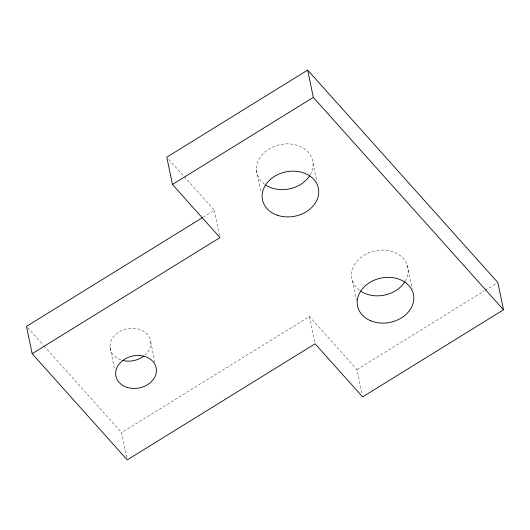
<?xml version="1.0" encoding="UTF-8"?>
<svg xmlns="http://www.w3.org/2000/svg" width="530" height="530" viewBox="0 0 530 530"><rect width="100%" height="100%" fill="white"/><g stroke="black" fill="none" stroke-linecap="round" stroke-linejoin="round"><path stroke-width="0.4" stroke-dasharray="2.65 1.99" d="M203.083 217.247L214.339 210.291L168.434 159.013M126.743 457.496L121.589 432.613L309.427 316.503L356.968 369.609L362.123 394.492M356.968 369.609L484.466 290.798M485.169 290.36L497.147 282.96M27.6 327.626L43.539 345.434M44.089 346.044L121.589 432.613M407.384 265.49L412.208 288.764M352.344 280.43L356.498 300.497M313.058 163.326L316.88 181.79M309.427 316.503L314.913 342.99M256.493 170.163L260.985 191.833M214.339 210.291L219.659 235.969M150.725 341.817L154.879 361.884M110.068 347.528L114.718 370M120.873 359.903A20.551 16.284 -11.7 0 1 113.374 336.908A20.551 16.284 -11.7 0 1 143.239 330.959A20.551 16.284 -11.7 0 1 144.909 355.113M264.583 184.241A28.547 22.618 -11.7 0 1 262.834 153.978A28.547 22.618 -11.7 0 1 300.205 146.472A28.547 22.618 -11.7 0 1 310.077 175.105M359.393 290.248A28.547 22.618 -11.7 0 1 357.982 260.131A28.547 22.618 -11.7 0 1 395.102 252.598A28.547 22.618 -11.7 0 1 405.397 280.913"/><path stroke-width="0.79" d="M307.672 70.099L166.798 157.178L172.449 184.473L219.99 237.579L32.151 353.689L127.24 459.901L315.078 343.791L362.619 396.897L503.5 309.811L497.849 282.523L307.672 70.099L313.323 97.388L503.5 309.811M172.449 184.473L313.323 97.388M202.381 217.678L26.5 326.4L32.151 353.689M143.796 356.041A20.551 16.284 -11.7 0 1 122.35 360.36M309.699 175.715A28.547 22.618 -11.7 0 1 265.914 185.169M404.98 281.615A28.547 22.618 -11.7 0 1 360.559 291.089M127.313 387.45A20.551 16.284 -11.7 0 0 156.376 369.105A20.551 16.284 -11.7 0 0 124.451 359.333A20.551 16.284 -11.7 0 0 127.313 387.45M370.808 320.829A28.547 22.618 -11.7 0 0 413.837 298.635A28.547 22.618 -11.7 0 0 371.908 281.278A28.547 22.618 -11.7 0 0 370.808 320.829M277.68 215.346A28.547 22.618 -11.7 0 0 318.709 190.621A28.547 22.618 -11.7 0 0 274.898 176.139A28.547 22.618 -11.7 0 0 277.68 215.346"/></g></svg>
